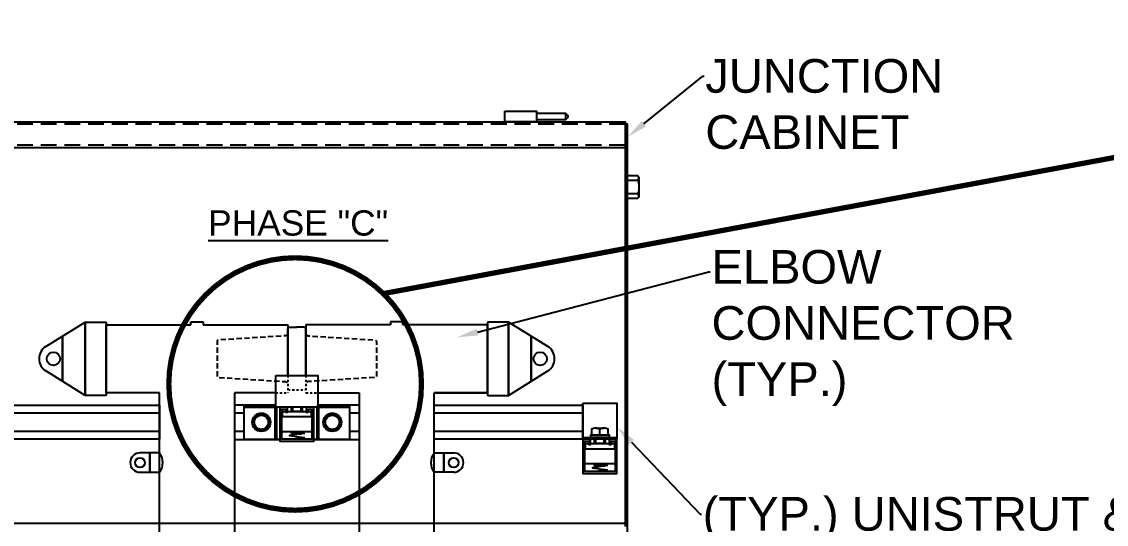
# Model space of a CAD drawing. Header units: feet. Extents: x -208 to 2089, y -974 to 342.
# Drawn here: x 262.9 to 314.4, y 105.9 to 129.8 of the extents above; entities that cross this region are included whole.
import ezdxf
from ezdxf import colors
from ezdxf.entities.mleader import LeaderData, LeaderLine
from ezdxf.math import Vec2, Vec3

# ---------------------------------------------------------------- set-up
doc = ezdxf.new("R2010")
doc.units = ezdxf.units.FT
doc.header["$MEASUREMENT"] = 0
doc.linetypes.add('HIDDEN', pattern=[0.375, 0.25, -0.125])
doc.linetypes.add('PHANTOM2', pattern=[1.25, 0.625, -0.125, 0.125, -0.125, 0.125, -0.125])
for name, color, linetype in [('E-DETL', 7, 'Continuous'), ('E-EQPM-ENCL', 8, 'Continuous'), ('E-EQPM-HRDW', 16, 'Continuous'), ('G-ANNO-TEXT', 1, 'Continuous'), ('G-DETL-LINE', 153, 'PHANTOM2')]:
    doc.layers.add(name, color=color, linetype=linetype)
doc.styles.add('NEI-A', font='arial.ttf', dxfattribs={"height": 0.1})

msp = doc.modelspace()

# ---------------------------------------------------------------- linework, layer by layer
at = {"layer": 'E-DETL', "color": 41}
for p, q in [((264.86245, 114.86741), (265.93533, 115.53721)), ((264.86245, 114.86741), (265.93533, 115.53721)), ((265.93533, 115.53721), (265.93533, 112.049)), ((265.93533, 112.049), (265.93533, 115.53721)), ((265.93533, 115.53721), (266.93422, 115.53721)), ((265.93533, 115.53721), (265.93533, 112.049)), ((265.93533, 112.049), (265.93533, 115.53721)), ((265.93533, 115.53721), (266.93422, 115.53721)), ((266.93422, 115.53721), (266.93422, 112.049)), ((266.93422, 115.53721), (266.93422, 112.049)), ((266.93422, 115.41037), (270.95888, 115.41037)), ((266.93422, 112.17584), (266.93422, 115.41037)), ((266.93422, 115.41037), (270.95888, 115.41037)), ((266.93422, 112.17584), (266.93422, 115.41037)), ((270.95888, 115.41037), (270.95888, 115.54777)), ((270.95888, 115.54777), (271.53497, 115.54777)), ((270.95888, 115.41037), (270.95888, 115.54777)), ((270.95888, 115.54777), (271.53497, 115.54777)), ((271.53497, 115.54777), (271.53497, 115.41037)), ((271.53497, 115.54777), (271.53497, 115.41037)), ((271.53497, 115.41037), (275.55963, 115.41037)), ((271.53497, 115.41037), (275.55963, 115.41037)), ((275.55963, 115.41037), (275.55963, 112.99633)), ((275.55963, 115.41037), (275.55963, 112.99633)), ((280.44638, 115.41037), (276.42173, 115.41037)), ((276.42173, 115.41037), (276.42173, 112.99633)), ((280.44638, 115.41037), (276.42173, 115.41037)), ((276.42173, 115.41037), (276.42173, 112.99633)), ((281.02247, 115.54777), (280.44638, 115.54777)), ((280.44638, 115.54777), (280.44638, 115.41037)), ((281.02247, 115.54777), (280.44638, 115.54777)), ((280.44638, 115.54777), (280.44638, 115.41037)), ((281.02247, 115.41037), (281.02247, 115.54777)), ((281.02247, 115.41037), (281.02247, 115.54777)), ((285.04713, 115.41037), (281.02247, 115.41037)), ((285.04713, 115.41037), (281.02247, 115.41037)), ((285.04713, 115.53721), (285.04713, 112.049)), ((286.04602, 115.53721), (285.04713, 115.53721)), ((285.04713, 115.53721), (285.04713, 112.049)), ((286.04602, 115.53721), (285.04713, 115.53721)), ((285.04713, 112.17584), (285.04713, 115.41037)), ((285.04713, 112.17584), (285.04713, 115.41037)), ((287.1189, 114.86741), (286.04602, 115.53721)), ((286.04602, 115.53721), (286.04602, 112.049)), ((286.04602, 112.049), (286.04602, 115.53721)), ((287.1189, 114.86741), (286.04602, 115.53721)), ((286.04602, 115.53721), (286.04602, 112.049)), ((286.04602, 112.049), (286.04602, 115.53721)), ((264.068, 114.37144), (264.86245, 114.86741)), ((264.068, 114.37144), (264.86245, 114.86741)), ((264.86245, 114.86741), (264.86245, 112.71879)), ((264.86245, 112.71879), (264.86245, 114.86741)), ((264.86245, 114.86741), (264.86245, 112.71879)), ((264.86245, 112.71879), (264.86245, 114.86741)), ((287.91335, 114.37144), (287.1189, 114.86741)), ((287.1189, 114.86741), (287.1189, 112.71879)), ((287.1189, 112.71879), (287.1189, 114.86741)), ((287.91335, 114.37144), (287.1189, 114.86741)), ((287.1189, 114.86741), (287.1189, 112.71879)), ((287.1189, 112.71879), (287.1189, 114.86741)), ((265.93533, 112.049), (264.068, 113.21477)), ((265.93533, 112.049), (264.068, 113.21477)), ((286.04602, 112.049), (287.91335, 113.21477)), ((286.04602, 112.049), (287.91335, 113.21477)), ((266.93422, 112.049), (265.93533, 112.049)), ((266.93422, 112.049), (265.93533, 112.049)), ((269.46581, 112.17584), (266.93422, 112.17584)), ((269.46581, 112.17584), (266.93422, 112.17584)), ((269.46581, 105.53764), (269.46581, 112.17584)), ((269.46581, 105.53764), (269.46581, 112.17584)), ((274.99068, 112.17584), (273.02804, 112.17584)), ((273.02804, 112.17584), (273.02804, 105.53764)), ((274.99068, 112.17584), (273.02804, 112.17584)), ((273.02804, 112.17584), (273.02804, 105.53764)), ((276.99068, 112.17584), (278.95331, 112.17584)), ((276.99068, 112.17584), (278.95331, 112.17584)), ((278.95331, 112.17584), (278.95331, 105.53764)), ((278.95331, 112.17584), (278.95331, 105.53764)), ((282.51554, 112.17584), (285.04713, 112.17584)), ((282.51554, 105.53764), (282.51554, 112.17584)), ((282.51554, 112.17584), (285.04713, 112.17584)), ((282.51554, 105.53764), (282.51554, 112.17584)), ((285.04713, 112.049), (286.04602, 112.049)), ((285.04713, 112.049), (286.04602, 112.049)), ((269.00319, 109.31937), (268.54056, 109.31937)), ((269.00319, 109.31937), (268.54056, 109.31937)), ((269.46581, 109.31937), (269.00319, 109.31937)), ((269.00319, 109.31937), (269.00319, 108.39412)), ((269.00319, 108.39412), (269.00319, 109.31937)), ((269.46581, 109.31937), (269.00319, 109.31937)), ((269.00319, 109.31937), (269.00319, 108.39412)), ((269.00319, 108.39412), (269.00319, 109.31937)), ((282.51554, 109.31937), (282.97816, 109.31937)), ((282.51554, 109.31937), (282.97816, 109.31937)), ((282.97816, 109.31937), (282.97816, 108.39412)), ((282.97816, 108.39412), (282.97816, 109.31937)), ((282.97816, 109.31937), (283.44079, 109.31937)), ((282.97816, 109.31937), (282.97816, 108.39412)), ((282.97816, 108.39412), (282.97816, 109.31937)), ((282.97816, 109.31937), (283.44079, 109.31937)), ((268.54056, 108.39412), (269.46581, 108.39412)), ((268.54056, 108.39412), (269.46581, 108.39412)), ((283.44079, 108.39412), (282.51554, 108.39412)), ((283.44079, 108.39412), (282.51554, 108.39412))]:
    msp.add_line(p, q, dxfattribs=at)
at = {"layer": 'E-DETL', "color": 41, "linetype": 'HIDDEN', "ltscale": 0.25}
for p, q in [((275.55963, 112.99633), (275.55963, 112.17584)), ((275.55963, 112.99633), (275.55963, 112.17584)), ((276.42173, 112.99633), (276.42173, 112.17584)), ((276.42173, 112.99633), (276.42173, 112.17584)), ((274.99068, 112.17584), (275.55963, 112.17584)), ((274.99068, 112.17584), (275.55963, 112.17584)), ((276.42173, 112.17584), (276.99068, 112.17584)), ((276.42173, 112.17584), (276.99068, 112.17584))]:
    msp.add_line(p, q, dxfattribs=at)
at = {"layer": 'E-DETL', "color": 9, "linetype": 'HIDDEN', "flags": 128}
for points in [[(275.55963, 114.99572), (275.51415, 114.90504), (275.44608, 114.8823), (272.24655, 114.67808), (272.20122, 114.63274), (272.20122, 112.93087), (272.24655, 112.90813), (275.44608, 112.70391), (275.51415, 112.68117), (275.55963, 112.59049)], [(275.55963, 114.99572), (275.51415, 114.90504), (275.44608, 114.8823), (272.24655, 114.67808), (272.20122, 114.63274), (272.20122, 112.93087), (272.24655, 112.90813), (275.44608, 112.70391), (275.51415, 112.68117), (275.55963, 112.59049)], [(276.42173, 114.99572), (276.4672, 114.90504), (276.53528, 114.8823), (279.7348, 114.67808), (279.78013, 114.63274), (279.78013, 112.93087), (279.7348, 112.90813), (276.53528, 112.70391), (276.4672, 112.68117), (276.42173, 112.59049)], [(276.42173, 114.99572), (276.4672, 114.90504), (276.53528, 114.8823), (279.7348, 114.67808), (279.78013, 114.63274), (279.78013, 112.93087), (279.7348, 112.90813), (276.53528, 112.70391), (276.4672, 112.68117), (276.42173, 112.59049)]]:
    msp.add_lwpolyline(points, dxfattribs=at)
at = {"layer": 'E-DETL', "color": 41, "linetype": 'Continuous', "flags": 128}
for points in [[(275.55963, 112.99633), (275.55963, 114.99572), (275.55963, 115.19994), (275.58223, 115.26802), (275.6503, 115.29075), (275.99068, 115.29075)], [(275.55963, 112.99633), (275.55963, 114.99572), (275.55963, 115.19994), (275.58223, 115.26802), (275.6503, 115.29075), (275.99068, 115.29075)], [(276.42173, 112.99633), (276.42173, 114.99572), (276.42173, 115.19994), (276.39913, 115.26802), (276.33105, 115.29075), (275.99068, 115.29075)], [(276.42173, 112.99633), (276.42173, 114.99572), (276.42173, 115.19994), (276.39913, 115.26802), (276.33105, 115.29075), (275.99068, 115.29075)]]:
    msp.add_lwpolyline(points, dxfattribs=at)
at = {"layer": 'E-DETL', "color": 41, "linetype": 'HIDDEN', "ltscale": 0.25, "flags": 128}
msp.add_lwpolyline([(276.42173, 112.38627), (276.39913, 112.31819), (276.33105, 112.29546), (275.6503, 112.29546), (275.58223, 112.31819), (275.55963, 112.38627)], dxfattribs=at)
msp.add_lwpolyline([(276.42173, 112.38627), (276.39913, 112.31819), (276.33105, 112.29546), (275.6503, 112.29546), (275.58223, 112.31819), (275.55963, 112.38627)], dxfattribs=at)
at = {"layer": 'E-DETL', "color": 41}
for centre, radius in [((264.42905, 113.7931), 0.31711), ((264.42905, 113.7931), 0.31711), ((287.5523, 113.7931), 0.31711), ((287.5523, 113.7931), 0.31711), ((268.54056, 108.85674), 0.23131), ((268.54056, 108.85674), 0.23131), ((283.44079, 108.85674), 0.23131), ((283.44079, 108.85674), 0.23131)]:
    msp.add_circle(centre, radius, dxfattribs=at)
for centre, radius, start, end in [((264.42905, 113.7931), 0.68179, 121.97646, 179.999998), ((264.42905, 113.7931), 0.68179, 121.97646, 179.999998), ((287.5523, 113.7931), 0.68179, 0.000002, 58.02354), ((287.5523, 113.7931), 0.68179, 0.000002, 58.02354), ((264.42905, 113.7931), 0.68179, 180.000002, 238.02354), ((264.42905, 113.7931), 0.68179, 180.000002, 238.02354), ((287.5523, 113.7931), 0.68179, 301.97646, 359.999998), ((287.5523, 113.7931), 0.68179, 301.97646, 359.999998), ((268.54056, 108.85674), 0.46262, 90, 270), ((268.54056, 108.85674), 0.46262, 90, 270), ((268.88567, 108.85674), 0.74201, 321.429927, 38.570073), ((268.88567, 108.85674), 0.74201, 321.429927, 38.570073), ((283.09568, 108.85674), 0.74201, 141.429927, 218.570073), ((283.09568, 108.85674), 0.74201, 141.429927, 218.570073), ((283.44079, 108.85674), 0.46262, 270, 90), ((283.44079, 108.85674), 0.46262, 270, 90)]:
    msp.add_arc(centre, radius, start, end, dxfattribs=at)
at = {"layer": 'E-EQPM-ENCL', "color": 7, "ltscale": 5}
for points in [[(285.87089, 125.56127), (287.36854, 125.56127), (287.36854, 125.06201), (285.87089, 125.06201), (285.87089, 125.56127)], [(285.87089, 125.56127), (287.36854, 125.56127), (287.36854, 125.06201), (285.87089, 125.06201), (285.87089, 125.56127)], [(287.36854, 125.47046), (288.75277, 125.47046), (288.75277, 125.15282), (287.36854, 125.15282)], [(287.36854, 125.47046), (288.75277, 125.47046), (288.75277, 125.15282), (287.36854, 125.15282)], [(288.75277, 125.47046), (288.86619, 125.35704), (288.86619, 125.26623), (288.75277, 125.15282)], [(288.75277, 125.47046), (288.86619, 125.35704), (288.86619, 125.26623), (288.75277, 125.15282)], [(206.39895, 124.9486), (206.28554, 124.9486), (206.28554, 95.24532), (206.33088, 95.15451), (206.39895, 95.08644), (291.58226, 95.08644), (291.65034, 95.15451), (291.69581, 95.24532), (291.69581, 124.9486), (291.58226, 124.9486)], [(206.39895, 124.9486), (206.28554, 124.9486), (206.28554, 95.24532), (206.33088, 95.15451), (206.39895, 95.08644), (291.58226, 95.08644), (291.65034, 95.15451), (291.69581, 95.24532), (291.69581, 124.9486), (291.58226, 124.9486)], [(206.39895, 124.9486), (206.39895, 125.06214), (291.58226, 125.06214), (291.58226, 124.9486)], [(291.58226, 124.9486), (291.58226, 105.81954)], [(291.58226, 124.9486), (291.58226, 105.81954)], [(206.39895, 123.8368), (291.58226, 123.8368)], [(291.69581, 122.4979), (292.17234, 122.4979), (292.24041, 122.42982), (292.24041, 121.47677), (292.17234, 121.4087), (291.69581, 121.4087)], [(291.69581, 122.4979), (292.17234, 122.4979), (292.24041, 122.42982), (292.24041, 121.47677), (292.17234, 121.4087), (291.69581, 121.4087)], [(292.17912, 122.27107), (291.69581, 122.27107)], [(292.17912, 122.27107), (291.69581, 122.27107)], [(292.24041, 122.42982), (292.17912, 122.27107), (292.24041, 122.11232)], [(292.24041, 122.42982), (292.17912, 122.27107), (292.24041, 122.11232)], [(292.17912, 121.63552), (291.69581, 121.63552)], [(292.17912, 121.63552), (291.69581, 121.63552)], [(292.24041, 121.79428), (292.17912, 121.63552), (292.24041, 121.47677)], [(292.24041, 121.79428), (292.17912, 121.63552), (292.24041, 121.47677)], [(206.39895, 105.97843), (291.58226, 105.97843)], [(206.39895, 105.97843), (291.58226, 105.97843)]]:
    msp.add_lwpolyline(points, dxfattribs=at)
at = {"layer": 'E-EQPM-ENCL', "linetype": 'HIDDEN', "ltscale": 3}
for points in [[(291.58226, 124.9486), (206.39895, 124.9486)], [(291.58226, 123.95021), (206.39895, 123.95021)]]:
    msp.add_lwpolyline(points, dxfattribs=at)
at = {"layer": 'E-EQPM-HRDW'}
for p, q in [((274.99068, 111.49634), (274.99068, 111.58634)), ((274.99068, 111.49634), (274.99068, 111.58634)), ((276.99068, 111.49634), (276.99068, 111.58634)), ((276.99068, 111.49634), (276.99068, 111.58634))]:
    msp.add_line(p, q, dxfattribs=at)
for points in [[(274.99068, 112.99633), (276.99068, 112.99633), (276.99068, 111.49633), (274.99068, 111.49633)], [(274.99068, 112.99633), (276.99068, 112.99633), (276.99068, 111.49633), (274.99068, 111.49633)], [(255.51554, 111.59004), (269.46581, 111.59004), (269.46581, 109.96504), (255.51554, 109.96504)], [(255.51554, 111.59004), (269.46581, 111.59004), (269.46581, 109.96504), (255.51554, 109.96504)], [(273.49068, 111.49634), (274.99068, 111.49634), (274.99068, 111.58634), (273.49068, 111.58634)], [(273.49068, 111.49634), (274.99068, 111.49634), (274.99068, 111.58634), (273.49068, 111.58634)], [(275.03568, 109.96134), (275.03568, 111.49634), (274.94568, 111.49634), (274.94568, 109.96134)], [(275.03568, 109.96134), (275.03568, 111.49634), (274.94568, 111.49634), (274.94568, 109.96134)], [(277.03568, 109.96134), (277.03568, 111.49634), (276.94568, 111.49634), (276.94568, 109.96134)], [(277.03568, 109.96134), (277.03568, 111.49634), (276.94568, 111.49634), (276.94568, 109.96134)], [(276.99068, 111.49634), (278.49068, 111.49634), (278.49068, 111.58634), (276.99068, 111.58634)], [(276.99068, 111.49634), (278.49068, 111.49634), (278.49068, 111.58634), (276.99068, 111.58634)], [(282.51554, 111.59004), (289.57081, 111.59004), (289.57081, 109.96504), (282.51554, 109.96504)], [(282.51554, 111.59004), (289.57081, 111.59004), (289.57081, 109.96504), (282.51554, 109.96504)], [(289.57081, 111.68008), (291.19581, 111.68008), (291.19581, 109.96508), (289.57081, 109.96508)], [(289.57081, 111.68008), (291.19581, 111.68008), (291.19581, 109.96508), (289.57081, 109.96508)], [(255.51554, 111.21504), (269.46581, 111.21504), (269.46581, 110.34004), (255.51554, 110.34004)], [(255.51554, 111.21504), (269.46581, 111.21504), (269.46581, 110.34004), (255.51554, 110.34004)], [(282.51554, 111.21504), (289.57081, 111.21504), (289.57081, 110.34004), (282.51554, 110.34004)], [(282.51554, 111.21504), (289.57081, 111.21504), (289.57081, 110.34004), (282.51554, 110.34004)]]:
    msp.add_lwpolyline(points, close=True, dxfattribs=at)
for points in [[(269.46581, 112.17584), (266.93422, 112.17584)], [(269.46581, 112.17584), (266.93422, 112.17584)], [(285.04713, 112.17584), (282.51554, 112.17584)], [(285.04713, 112.17584), (282.51554, 112.17584)], [(274.99068, 111.58638), (273.02804, 111.58638)], [(274.99068, 111.58638), (273.02804, 111.58638)], [(275.17818, 109.96134), (273.49068, 109.96134), (273.49068, 111.58634), (274.99068, 111.58634)], [(275.17818, 109.96134), (273.49068, 109.96134), (273.49068, 111.58634), (274.99068, 111.58634)], [(276.99068, 111.58634), (278.49068, 111.58634), (278.49068, 109.96134), (276.80318, 109.96134)], [(276.99068, 111.58634), (278.49068, 111.58634), (278.49068, 109.96134), (276.80318, 109.96134)], [(278.95332, 111.58638), (276.99068, 111.58638)], [(278.95332, 111.58638), (276.99068, 111.58638)], [(275.27193, 111.04143), (276.70943, 111.04143)], [(275.27193, 111.04143), (276.70943, 111.04143)], [(276.70943, 110.32624), (275.27193, 110.32624)], [(276.70943, 110.32624), (275.27193, 110.32624)], [(273.02804, 109.96138), (275.17818, 109.96138)], [(273.02804, 109.96138), (275.17818, 109.96138)], [(276.80318, 109.96138), (278.95332, 109.96138)], [(276.80318, 109.96138), (278.95332, 109.96138)], [(289.66457, 109.51018), (291.10207, 109.51018)], [(289.66457, 109.51018), (291.10207, 109.51018)], [(291.10207, 108.79499), (289.66457, 108.79499)], [(291.10207, 108.79499), (289.66457, 108.79499)]]:
    msp.add_lwpolyline(points, dxfattribs=at)
at = {"layer": 'E-EQPM-HRDW', "flags": 128}
for points in [[(275.45943, 111.40253), (275.45943, 111.24633), (275.55318, 111.24633), (275.55318, 111.40253, 0.19891237), (275.5257, 111.46886, 0.19891237), (275.45938, 111.49633), (275.27198, 111.49633, 0.19891237), (275.20565, 111.46886, 0.19891237), (275.17818, 111.40253), (275.17818, 109.87133), (276.80318, 109.87133), (276.80318, 111.40253, 0.19891237), (276.7757, 111.46886, 0.19891237), (276.70938, 111.49633), (276.52198, 111.49633, 0.19891237), (276.45565, 111.46886, 0.19891237), (276.42818, 111.40253), (276.42818, 111.24633), (276.52193, 111.24633), (276.52193, 111.40258), (276.70943, 111.40258), (276.70943, 109.96508), (275.27193, 109.96508), (275.27193, 111.40258), (275.45943, 111.40258)], [(275.45943, 111.40253), (275.45943, 111.24633), (275.55318, 111.24633), (275.55318, 111.40253, 0.19891237), (275.5257, 111.46886, 0.19891237), (275.45938, 111.49633), (275.27198, 111.49633, 0.19891237), (275.20565, 111.46886, 0.19891237), (275.17818, 111.40253), (275.17818, 109.87133), (276.80318, 109.87133), (276.80318, 111.40253, 0.19891237), (276.7757, 111.46886, 0.19891237), (276.70938, 111.49633), (276.52198, 111.49633, 0.19891237), (276.45565, 111.46886, 0.19891237), (276.42818, 111.40253), (276.42818, 111.24633), (276.52193, 111.24633), (276.52193, 111.40258), (276.70943, 111.40258), (276.70943, 109.96508), (275.27193, 109.96508), (275.27193, 111.40258), (275.45943, 111.40258)], [(289.85207, 109.87128), (289.85207, 109.71508), (289.94582, 109.71508), (289.94582, 109.87128, 0.19891237), (289.91835, 109.93761, 0.19891237), (289.85202, 109.96508), (289.66462, 109.96508, 0.19891237), (289.59829, 109.93761, 0.19891237), (289.57082, 109.87128), (289.57082, 108.34008), (291.19582, 108.34008), (291.19582, 109.87128, 0.19891237), (291.16835, 109.93761, 0.19891237), (291.10202, 109.96508), (290.91462, 109.96508, 0.19891237), (290.84829, 109.93761, 0.19891237), (290.82082, 109.87128), (290.82082, 109.71508), (290.91457, 109.71508), (290.91457, 109.87133), (291.10207, 109.87133), (291.10207, 108.43383), (289.66457, 108.43383), (289.66457, 109.87133), (289.85207, 109.87133)], [(289.85207, 109.87128), (289.85207, 109.71508), (289.94582, 109.71508), (289.94582, 109.87128, 0.19891237), (289.91835, 109.93761, 0.19891237), (289.85202, 109.96508), (289.66462, 109.96508, 0.19891237), (289.59829, 109.93761, 0.19891237), (289.57082, 109.87128), (289.57082, 108.34008), (291.19582, 108.34008), (291.19582, 109.87128, 0.19891237), (291.16835, 109.93761, 0.19891237), (291.10202, 109.96508), (290.91462, 109.96508, 0.19891237), (290.84829, 109.93761, 0.19891237), (290.82082, 109.87128), (290.82082, 109.71508), (290.91457, 109.71508), (290.91457, 109.87133), (291.10207, 109.87133), (291.10207, 108.43383), (289.66457, 108.43383), (289.66457, 109.87133), (289.85207, 109.87133)]]:
    msp.add_lwpolyline(points, format="xyb", close=True, dxfattribs=at)
for points in [[(275.30318, 111.04143), (275.30318, 111.29242), (275.45943, 111.29242), (275.45943, 111.24633), (275.55318, 111.24633), (275.55318, 111.29242), (276.42818, 111.29242), (276.42818, 111.24633), (276.52193, 111.24633), (276.52193, 111.29242), (276.67818, 111.29242), (276.67818, 111.04143)], [(275.30318, 111.04143), (275.30318, 111.29242), (275.45943, 111.29242), (275.45943, 111.24633), (275.55318, 111.24633), (275.55318, 111.29242), (276.42818, 111.29242), (276.42818, 111.24633), (276.52193, 111.24633), (276.52193, 111.29242), (276.67818, 111.29242), (276.67818, 111.04143)], [(276.20161, 111.29242), (276.20161, 111.49633), (276.24068, 111.49633), (276.24068, 111.29242), (275.74068, 111.29242), (275.74068, 111.49633), (275.77974, 111.49633), (275.77974, 111.29242)], [(276.20161, 111.29242), (276.20161, 111.49633), (276.24068, 111.49633), (276.24068, 111.29242), (275.74068, 111.29242), (275.74068, 111.49633), (275.77974, 111.49633), (275.77974, 111.29242)], [(273.49068, 111.21138), (273.02804, 111.21138)], [(273.49068, 111.21138), (273.02804, 111.21138)], [(278.95332, 111.21138), (278.49068, 111.21138)], [(278.95332, 111.21138), (278.49068, 111.21138)], [(273.49068, 110.33637), (273.02804, 110.33637)], [(273.49068, 110.33637), (273.02804, 110.33637)], [(275.74254, 110.32624), (276.33952, 110.24415), (275.64183, 110.14142), (276.33952, 110.04549), (275.79347, 109.96508)], [(275.74254, 110.32624), (276.33952, 110.24415), (275.64183, 110.14142), (276.33952, 110.04549), (275.79347, 109.96508)], [(276.24068, 110.32624), (276.24068, 110.25415), (276.20161, 110.21508), (275.77974, 110.21508), (275.74068, 110.25415), (275.74068, 110.32624)], [(275.77974, 110.32624), (275.77974, 110.25415), (275.74068, 110.25415), (276.24068, 110.25415), (276.20161, 110.25415), (276.20161, 110.32624)], [(276.24068, 110.32624), (276.24068, 110.25415), (276.20161, 110.21508), (275.77974, 110.21508), (275.74068, 110.25415), (275.74068, 110.32624)], [(275.77974, 110.32624), (275.77974, 110.25415), (275.74068, 110.25415), (276.24068, 110.25415), (276.20161, 110.25415), (276.20161, 110.32624)], [(278.95332, 110.33637), (278.49068, 110.33637)], [(278.95332, 110.33637), (278.49068, 110.33637)], [(289.57081, 110.05508), (291.19581, 110.05508)], [(289.57081, 110.05508), (291.19581, 110.05508)], [(289.69582, 109.51018), (289.69582, 109.76117), (289.85207, 109.76117), (289.85207, 109.71508), (289.94582, 109.71508), (289.94582, 109.76117), (290.82082, 109.76117), (290.82082, 109.71508), (290.91457, 109.71508), (290.91457, 109.76117), (291.07082, 109.76117), (291.07082, 109.51018)], [(289.69582, 109.51018), (289.69582, 109.76117), (289.85207, 109.76117), (289.85207, 109.71508), (289.94582, 109.71508), (289.94582, 109.76117), (290.82082, 109.76117), (290.82082, 109.71508), (290.91457, 109.71508), (290.91457, 109.76117), (291.07082, 109.76117), (291.07082, 109.51018)], [(290.59426, 109.76117), (290.59426, 109.96508), (290.63332, 109.96508), (290.63332, 109.76117), (290.13332, 109.76117), (290.13332, 109.96508), (290.17238, 109.96508), (290.17238, 109.76117)], [(290.59426, 109.76117), (290.59426, 109.96508), (290.63332, 109.96508), (290.63332, 109.76117), (290.13332, 109.76117), (290.13332, 109.96508), (290.17238, 109.96508), (290.17238, 109.76117)], [(290.13518, 108.79499), (290.73217, 108.7129), (290.03447, 108.61017), (290.73217, 108.51424), (290.18612, 108.43383)], [(290.13518, 108.79499), (290.73217, 108.7129), (290.03447, 108.61017), (290.73217, 108.51424), (290.18612, 108.43383)], [(290.63332, 108.79499), (290.63332, 108.7229), (290.59426, 108.68383), (290.17238, 108.68383), (290.13332, 108.7229), (290.13332, 108.79499)], [(290.17238, 108.79499), (290.17238, 108.7229), (290.13332, 108.7229), (290.63332, 108.7229), (290.59426, 108.7229), (290.59426, 108.79499)], [(290.63332, 108.79499), (290.63332, 108.7229), (290.59426, 108.68383), (290.17238, 108.68383), (290.13332, 108.7229), (290.13332, 108.79499)], [(290.17238, 108.79499), (290.17238, 108.7229), (290.13332, 108.7229), (290.63332, 108.7229), (290.59426, 108.7229), (290.59426, 108.79499)]]:
    msp.add_lwpolyline(points, dxfattribs=at)
for points in [[(274.64068, 110.96869), (274.30318, 111.16355), (273.96568, 110.96869), (273.96568, 110.57898), (274.30318, 110.38413), (274.64068, 110.57898)], [(274.64068, 110.96869), (274.30318, 111.16355), (273.96568, 110.96869), (273.96568, 110.57898), (274.30318, 110.38413), (274.64068, 110.57898)], [(278.01568, 110.9687), (277.67818, 111.16355), (277.34068, 110.9687), (277.34068, 110.57898), (277.67818, 110.38413), (278.01568, 110.57898)], [(278.01568, 110.9687), (277.67818, 111.16355), (277.34068, 110.9687), (277.34068, 110.57898), (277.67818, 110.38413), (278.01568, 110.57898)]]:
    msp.add_lwpolyline(points, close=True, dxfattribs=at)
msp.add_lwpolyline([(290.38331, 110.18008), (290.81781, 110.18008), (290.81781, 110.05508), (289.94881, 110.05508), (289.94881, 110.18008), (290.38331, 110.18008), (290.38331, 110.43901, 0.13496053), (290.18846, 110.49258, 0.13496053), (289.9936, 110.43901), (289.9936, 110.18008), (290.77302, 110.18008), (290.77302, 110.43901, 0.13496053), (290.57817, 110.49258, 0.13496053), (290.38331, 110.43901, 0.13496053), (290.18846, 110.49258), (290.57817, 110.49258)], format="xyb", dxfattribs=at)
msp.add_lwpolyline([(290.38331, 110.18008), (290.81781, 110.18008), (290.81781, 110.05508), (289.94881, 110.05508), (289.94881, 110.18008), (290.38331, 110.18008), (290.38331, 110.43901, 0.13496053), (290.18846, 110.49258, 0.13496053), (289.9936, 110.43901), (289.9936, 110.18008), (290.77302, 110.18008), (290.77302, 110.43901, 0.13496053), (290.57817, 110.49258, 0.13496053), (290.38331, 110.43901, 0.13496053), (290.18846, 110.49258), (290.57817, 110.49258)], format="xyb", dxfattribs=at)
at = {"layer": 'E-EQPM-HRDW'}
for centre, radius in [((274.30318, 110.77384), 0.4345), ((274.30318, 110.77384), 0.4345), ((274.30318, 110.77384), 0.3375), ((274.30318, 110.77384), 0.3375), ((277.67818, 110.77384), 0.4345), ((277.67818, 110.77384), 0.4345), ((277.67818, 110.77384), 0.3375), ((277.67818, 110.77384), 0.3375)]:
    msp.add_circle(centre, radius, dxfattribs=at)
at = {"layer": 'G-DETL-LINE', "const_width": 0.25, "flags": 128}
msp.add_lwpolyline([(280.09762, 116.89013), (348.79703, 129.69253)], dxfattribs=at)
at = {"layer": 'G-DETL-LINE', "const_width": 0.25}
msp.add_lwpolyline([(269.91092, 112.59228, 1), (281.91092, 112.59228, 1)], format="xyb", close=True, dxfattribs=at)

# ---------------------------------------------------------------- texts
at = {"layer": 'G-ANNO-TEXT', "insert": (276.05344, 120.23959), "char_height": 1.2, "attachment_point": 5, "style": 'NEI-A'}
msp.add_mtext_dynamic_manual_height_columns('{\\LPHASE "C"}', width=10.4592824, gutter_width=0.54688, heights=[0], dxfattribs=at)

# ---------------------------------------------------------------- leaders
at = {"layer": 'G-ANNO-TEXT'}
ml = msp.add_multileader_mtext('Standard', dxfattribs=at)
ml.set_content('JUNCTION CABINET', color=256, style='NEI-A')
ml.set_leader_properties()
ml.build(insert=Vec2(0, 0))
ml.multileader.update_dxf_attribs({"dogleg_length": 0.0625, "arrow_head_size": 1})
ctx = ml.context
ctx.base_point, ctx.char_height, ctx.arrow_head_size, ctx.landing_gap_size, ctx.plane_origin = Vec3(295.32974, 127.22542), 1.6, 1, 0.0625, Vec3(278.29391, 111.47326)
notes = []
notes.append((ctx, [(0, (1, 1, 0), (295.26724, 127.22542), (1, 0), 0.0625, [(0, [(291.69581, 124.33287)], 0, [])])]))
ctx.mtext.insert, ctx.mtext.width, ctx.mtext.flow_direction = Vec3(295.39224, 128.03906), 8.8470982, 5
ml = msp.add_multileader_mtext('Standard', dxfattribs=at)
ml.set_content('ELBOW CONNECTOR \\P(TYP.)', color=256, style='NEI-A')
ml.set_leader_properties()
ml.build(insert=Vec2(0, 0))
ml.multileader.update_dxf_attribs({"dogleg_length": 0.0625, "arrow_head_size": 1})
ctx = ml.context
ctx.base_point, ctx.char_height, ctx.arrow_head_size, ctx.landing_gap_size, ctx.plane_origin = Vec3(295.62471, 117.92614), 1.6, 1, 0.0625, Vec3(278.29391, 97.88924)
notes.append((ctx, [(0, (1, 1, 0), (295.56221, 117.92614), (1, 0), 0.0625, [(0, [(283.60066, 114.8097)], 0, [])])]))
ctx.mtext.insert, ctx.mtext.width, ctx.mtext.flow_direction = Vec3(295.68721, 118.96134), 9.0256696, 5
ml = msp.add_multileader_mtext('Standard', dxfattribs=at)
ml.set_content('(TYP.) UNISTRUT & HARDWARE, SECURE TO ENCLOSURE WALL OF STRUCTURE OR USE EXISTING ENCLOSURE SUPPORT STRUT BRACKETS.', color=256, style='NEI-A')
ml.set_leader_properties()
ml.build(insert=Vec2(0, 0))
ml.multileader.update_dxf_attribs({"dogleg_length": 0.0625, "arrow_head_size": 1})
ctx = ml.context
ctx.base_point, ctx.char_height, ctx.arrow_head_size, ctx.landing_gap_size, ctx.plane_origin = Vec3(295.20474, 106.406), 1.6, 1, 0.0625, Vec3(322.49027, 110.44181)
notes.append((ctx, [(1, (1, 1, 0), (295.14224, 106.406), (1, 0), 0.0625, [(0, [(291.19581, 110.55084)], 0, [])])]))
ctx.mtext.insert, ctx.mtext.width, ctx.mtext.defined_height, ctx.mtext.flow_direction = Vec3(295.26724, 107.21964), 44.9645551, 12.40864, 5
for ctx, leaders in notes:
    for number, flags, end, landing, length, lines in leaders:
        leader = LeaderData()
        leader.index, (leader.has_last_leader_line, leader.has_dogleg_vector, leader.attachment_direction) = number, flags
        leader.last_leader_point, leader.dogleg_vector, leader.dogleg_length = Vec3(end), Vec3(landing), length
        for number, points, colour, breaks in lines:
            line = LeaderLine()
            line.index, line.vertices, line.color, line.breaks = number, Vec3.list(points), colors.encode_raw_color(colour), breaks
            leader.lines.append(line)
        ctx.leaders.append(leader)

doc.saveas('drawing.dxf')
